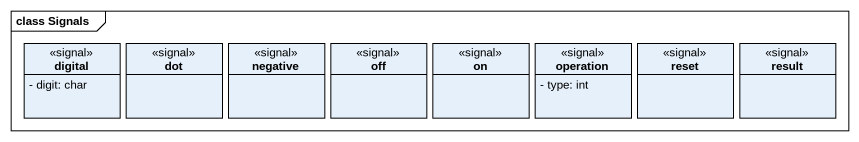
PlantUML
@startuml
mainframe class Signals
hide circle
hide empty members
skinparam classAttributeIconSize 0
class digital <<signal>> {
  - digit: char
}
class dot <<signal>>
class negative <<signal>>
class off <<signal>>
class "on" as on_ <<signal>>
class operation <<signal>> {
  - type: int
}
class reset <<signal>>
class result <<signal>>
@enduml
